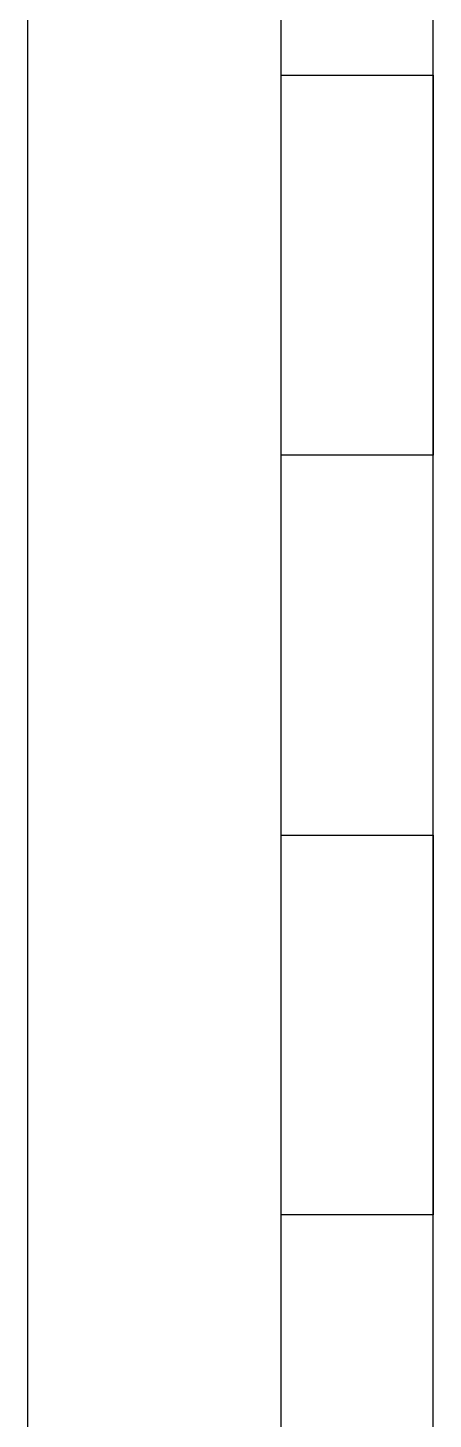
# Model space of a CAD drawing. Header units: millimetres. Extents: x -118 to 1034, y -150 to 646.
# Drawn here: x 435.5 to 451.5, y 274.8 to 329.7 of the extents above; entities that cross this region are included whole.
import ezdxf

# ---------------------------------------------------------------- set-up
doc = ezdxf.new("R2010")
doc.units = ezdxf.units.MM
doc.layers.add('Holes', color=1, linetype='Continuous', plot=False)
doc.layers.add('TabGuides', color=3, linetype='Continuous')

msp = doc.modelspace()

# ---------------------------------------------------------------- linework, layer by layer
msp.add_line((435.5074, 229.3463), (435.5074, 348.0963))
msp.add_line((435.5074, 229.3463), (435.5074, 348.0963))
msp.add_line((435.5074, 229.3463), (435.5074, 348.0963))
msp.add_line((435.5074, 229.3463), (435.5074, 348.0963))
msp.add_line((435.5074, 229.3463), (435.5074, 348.0963))
msp.add_line((435.5074, 229.3463), (435.5074, 348.0963))
msp.add_line((435.5074, 229.3463), (435.5074, 348.0963))
msp.add_line((435.5074, 229.3463), (435.5074, 348.0963))
msp.add_line((435.5074, 229.3463), (435.5074, 348.0963))
msp.add_line((435.5074, 229.3463), (435.5074, 348.0963))
msp.add_line((435.5074, 229.3463), (435.5074, 348.0963))
msp.add_line((435.5074, 229.3463), (435.5074, 348.0963))
msp.add_line((435.5074, 229.3463), (435.5074, 348.0963))
msp.add_line((435.5074, 229.3463), (435.5074, 348.0963))
msp.add_line((435.5074, 229.3463), (435.5074, 348.0963))
msp.add_line((435.5074, 229.3463), (435.5074, 348.0963))
msp.add_line((435.5074, 229.3463), (435.5074, 348.0963))
msp.add_line((435.5074, 229.3463), (435.5074, 348.0963))
msp.add_line((435.5074, 229.3463), (435.5074, 348.0963))
msp.add_line((435.5074, 229.3463), (435.5074, 348.0963))
msp.add_line((435.5074, 229.3463), (435.5074, 348.0963))
msp.add_line((435.5074, 229.3463), (435.5074, 348.0963))
msp.add_line((435.5074, 229.3463), (435.5074, 348.0963))
msp.add_line((435.5074, 229.3463), (435.5074, 348.0963))
msp.add_line((435.5074, 229.3463), (435.5074, 348.0963))
msp.add_line((435.5074, 229.3463), (435.5074, 348.0963))
msp.add_line((435.5074, 229.3463), (435.5074, 348.0963))
msp.add_line((435.5074, 229.3463), (435.5074, 348.0963))
msp.add_line((435.5074, 229.3463), (435.5074, 348.0963))
msp.add_line((435.5074, 229.3463), (435.5074, 348.0963))
at = {"layer": 'Holes'}
for p, q in [((445.5074, 312.8223), (445.5074, 327.8223)), ((445.5074, 327.8223), (451.5074, 327.8223)), ((445.5074, 312.8223), (445.5074, 327.8223)), ((445.5074, 327.8223), (451.5074, 327.8223)), ((445.5074, 312.8223), (445.5074, 327.8223)), ((445.5074, 327.8223), (451.5074, 327.8223)), ((445.5074, 312.8223), (445.5074, 327.8223)), ((445.5074, 327.8223), (451.5074, 327.8223)), ((445.5074, 312.8223), (445.5074, 327.8223)), ((445.5074, 327.8223), (451.5074, 327.8223)), ((445.5074, 312.8223), (445.5074, 327.8223)), ((445.5074, 327.8223), (451.5074, 327.8223)), ((445.5074, 312.8223), (445.5074, 327.8223)), ((445.5074, 327.8223), (451.5074, 327.8223)), ((445.5074, 312.8223), (445.5074, 327.8223)), ((445.5074, 327.8223), (451.5074, 327.8223)), ((445.5074, 312.8223), (445.5074, 327.8223)), ((445.5074, 327.8223), (451.5074, 327.8223)), ((445.5074, 312.8223), (445.5074, 327.8223)), ((445.5074, 327.8223), (451.5074, 327.8223)), ((445.5074, 312.8223), (445.5074, 327.8223)), ((445.5074, 327.8223), (451.5074, 327.8223)), ((445.5074, 312.8223), (445.5074, 327.8223)), ((445.5074, 327.8223), (451.5074, 327.8223)), ((445.5074, 312.8223), (445.5074, 327.8223)), ((445.5074, 327.8223), (451.5074, 327.8223)), ((445.5074, 312.8223), (445.5074, 327.8223)), ((445.5074, 327.8223), (451.5074, 327.8223)), ((445.5074, 312.8223), (445.5074, 327.8223)), ((445.5074, 327.8223), (451.5074, 327.8223)), ((445.5074, 312.8223), (445.5074, 327.8223)), ((445.5074, 327.8223), (451.5074, 327.8223)), ((445.5074, 312.8223), (445.5074, 327.8223)), ((445.5074, 327.8223), (451.5074, 327.8223)), ((445.5074, 312.8223), (445.5074, 327.8223)), ((445.5074, 327.8223), (451.5074, 327.8223)), ((445.5074, 312.8223), (445.5074, 327.8223)), ((445.5074, 327.8223), (451.5074, 327.8223)), ((445.5074, 312.8223), (445.5074, 327.8223)), ((445.5074, 327.8223), (451.5074, 327.8223)), ((445.5074, 312.8223), (445.5074, 327.8223)), ((445.5074, 327.8223), (451.5074, 327.8223)), ((445.5074, 312.8223), (445.5074, 327.8223)), ((445.5074, 327.8223), (451.5074, 327.8223)), ((445.5074, 312.8223), (445.5074, 327.8223)), ((445.5074, 327.8223), (451.5074, 327.8223)), ((445.5074, 312.8223), (445.5074, 327.8223)), ((445.5074, 327.8223), (451.5074, 327.8223)), ((445.5074, 312.8223), (445.5074, 327.8223)), ((445.5074, 327.8223), (451.5074, 327.8223)), ((445.5074, 312.8223), (445.5074, 327.8223)), ((445.5074, 327.8223), (451.5074, 327.8223)), ((445.5074, 312.8223), (445.5074, 327.8223)), ((445.5074, 327.8223), (451.5074, 327.8223)), ((445.5074, 312.8223), (445.5074, 327.8223)), ((445.5074, 327.8223), (451.5074, 327.8223)), ((445.5074, 312.8223), (445.5074, 327.8223)), ((445.5074, 327.8223), (451.5074, 327.8223)), ((445.5074, 312.8223), (445.5074, 327.8223)), ((445.5074, 327.8223), (451.5074, 327.8223)), ((451.5074, 327.8223), (451.5074, 312.8223)), ((451.5074, 327.8223), (451.5074, 312.8223)), ((451.5074, 327.8223), (451.5074, 312.8223)), ((451.5074, 327.8223), (451.5074, 312.8223)), ((451.5074, 327.8223), (451.5074, 312.8223)), ((451.5074, 327.8223), (451.5074, 312.8223)), ((451.5074, 327.8223), (451.5074, 312.8223)), ((451.5074, 327.8223), (451.5074, 312.8223)), ((451.5074, 327.8223), (451.5074, 312.8223)), ((451.5074, 327.8223), (451.5074, 312.8223)), ((451.5074, 327.8223), (451.5074, 312.8223)), ((451.5074, 327.8223), (451.5074, 312.8223)), ((451.5074, 327.8223), (451.5074, 312.8223)), ((451.5074, 327.8223), (451.5074, 312.8223)), ((451.5074, 327.8223), (451.5074, 312.8223)), ((451.5074, 327.8223), (451.5074, 312.8223)), ((451.5074, 327.8223), (451.5074, 312.8223)), ((451.5074, 327.8223), (451.5074, 312.8223)), ((451.5074, 327.8223), (451.5074, 312.8223)), ((451.5074, 327.8223), (451.5074, 312.8223)), ((451.5074, 327.8223), (451.5074, 312.8223)), ((451.5074, 327.8223), (451.5074, 312.8223)), ((451.5074, 327.8223), (451.5074, 312.8223)), ((451.5074, 327.8223), (451.5074, 312.8223)), ((451.5074, 327.8223), (451.5074, 312.8223)), ((451.5074, 327.8223), (451.5074, 312.8223)), ((451.5074, 327.8223), (451.5074, 312.8223)), ((451.5074, 327.8223), (451.5074, 312.8223)), ((451.5074, 327.8223), (451.5074, 312.8223)), ((451.5074, 327.8223), (451.5074, 312.8223)), ((451.5074, 312.8223), (445.5074, 312.8223)), ((451.5074, 312.8223), (445.5074, 312.8223)), ((451.5074, 312.8223), (445.5074, 312.8223)), ((451.5074, 312.8223), (445.5074, 312.8223)), ((451.5074, 312.8223), (445.5074, 312.8223)), ((451.5074, 312.8223), (445.5074, 312.8223)), ((451.5074, 312.8223), (445.5074, 312.8223)), ((451.5074, 312.8223), (445.5074, 312.8223)), ((451.5074, 312.8223), (445.5074, 312.8223)), ((451.5074, 312.8223), (445.5074, 312.8223)), ((451.5074, 312.8223), (445.5074, 312.8223)), ((451.5074, 312.8223), (445.5074, 312.8223)), ((451.5074, 312.8223), (445.5074, 312.8223)), ((451.5074, 312.8223), (445.5074, 312.8223)), ((451.5074, 312.8223), (445.5074, 312.8223)), ((451.5074, 312.8223), (445.5074, 312.8223)), ((451.5074, 312.8223), (445.5074, 312.8223)), ((451.5074, 312.8223), (445.5074, 312.8223)), ((451.5074, 312.8223), (445.5074, 312.8223)), ((451.5074, 312.8223), (445.5074, 312.8223)), ((451.5074, 312.8223), (445.5074, 312.8223)), ((451.5074, 312.8223), (445.5074, 312.8223)), ((451.5074, 312.8223), (445.5074, 312.8223)), ((451.5074, 312.8223), (445.5074, 312.8223)), ((451.5074, 312.8223), (445.5074, 312.8223)), ((451.5074, 312.8223), (445.5074, 312.8223)), ((451.5074, 312.8223), (445.5074, 312.8223)), ((451.5074, 312.8223), (445.5074, 312.8223)), ((451.5074, 312.8223), (445.5074, 312.8223)), ((451.5074, 312.8223), (445.5074, 312.8223)), ((445.5074, 282.8223), (445.5074, 297.8223)), ((445.5074, 297.8223), (451.5074, 297.8223)), ((445.5074, 282.8223), (445.5074, 297.8223)), ((445.5074, 297.8223), (451.5074, 297.8223)), ((445.5074, 282.8223), (445.5074, 297.8223)), ((445.5074, 297.8223), (451.5074, 297.8223)), ((445.5074, 282.8223), (445.5074, 297.8223)), ((445.5074, 297.8223), (451.5074, 297.8223)), ((445.5074, 282.8223), (445.5074, 297.8223)), ((445.5074, 297.8223), (451.5074, 297.8223)), ((445.5074, 282.8223), (445.5074, 297.8223)), ((445.5074, 297.8223), (451.5074, 297.8223)), ((445.5074, 282.8223), (445.5074, 297.8223)), ((445.5074, 297.8223), (451.5074, 297.8223)), ((445.5074, 282.8223), (445.5074, 297.8223)), ((445.5074, 297.8223), (451.5074, 297.8223)), ((445.5074, 282.8223), (445.5074, 297.8223)), ((445.5074, 297.8223), (451.5074, 297.8223)), ((445.5074, 282.8223), (445.5074, 297.8223)), ((445.5074, 297.8223), (451.5074, 297.8223)), ((445.5074, 282.8223), (445.5074, 297.8223)), ((445.5074, 297.8223), (451.5074, 297.8223)), ((445.5074, 282.8223), (445.5074, 297.8223)), ((445.5074, 297.8223), (451.5074, 297.8223)), ((445.5074, 282.8223), (445.5074, 297.8223)), ((445.5074, 297.8223), (451.5074, 297.8223)), ((445.5074, 282.8223), (445.5074, 297.8223)), ((445.5074, 297.8223), (451.5074, 297.8223)), ((445.5074, 282.8223), (445.5074, 297.8223)), ((445.5074, 297.8223), (451.5074, 297.8223)), ((445.5074, 282.8223), (445.5074, 297.8223)), ((445.5074, 297.8223), (451.5074, 297.8223)), ((445.5074, 282.8223), (445.5074, 297.8223)), ((445.5074, 297.8223), (451.5074, 297.8223)), ((445.5074, 282.8223), (445.5074, 297.8223)), ((445.5074, 297.8223), (451.5074, 297.8223)), ((445.5074, 282.8223), (445.5074, 297.8223)), ((445.5074, 297.8223), (451.5074, 297.8223)), ((445.5074, 282.8223), (445.5074, 297.8223)), ((445.5074, 297.8223), (451.5074, 297.8223)), ((445.5074, 282.8223), (445.5074, 297.8223)), ((445.5074, 297.8223), (451.5074, 297.8223)), ((445.5074, 282.8223), (445.5074, 297.8223)), ((445.5074, 297.8223), (451.5074, 297.8223)), ((445.5074, 282.8223), (445.5074, 297.8223)), ((445.5074, 297.8223), (451.5074, 297.8223)), ((445.5074, 282.8223), (445.5074, 297.8223)), ((445.5074, 297.8223), (451.5074, 297.8223)), ((445.5074, 282.8223), (445.5074, 297.8223)), ((445.5074, 297.8223), (451.5074, 297.8223)), ((445.5074, 282.8223), (445.5074, 297.8223)), ((445.5074, 297.8223), (451.5074, 297.8223)), ((445.5074, 282.8223), (445.5074, 297.8223)), ((445.5074, 297.8223), (451.5074, 297.8223)), ((445.5074, 282.8223), (445.5074, 297.8223)), ((445.5074, 297.8223), (451.5074, 297.8223)), ((445.5074, 282.8223), (445.5074, 297.8223)), ((445.5074, 297.8223), (451.5074, 297.8223)), ((445.5074, 282.8223), (445.5074, 297.8223)), ((445.5074, 297.8223), (451.5074, 297.8223)), ((451.5074, 297.8223), (451.5074, 282.8223)), ((451.5074, 297.8223), (451.5074, 282.8223)), ((451.5074, 297.8223), (451.5074, 282.8223)), ((451.5074, 297.8223), (451.5074, 282.8223)), ((451.5074, 297.8223), (451.5074, 282.8223)), ((451.5074, 297.8223), (451.5074, 282.8223)), ((451.5074, 297.8223), (451.5074, 282.8223)), ((451.5074, 297.8223), (451.5074, 282.8223)), ((451.5074, 297.8223), (451.5074, 282.8223)), ((451.5074, 297.8223), (451.5074, 282.8223)), ((451.5074, 297.8223), (451.5074, 282.8223)), ((451.5074, 297.8223), (451.5074, 282.8223)), ((451.5074, 297.8223), (451.5074, 282.8223)), ((451.5074, 297.8223), (451.5074, 282.8223)), ((451.5074, 297.8223), (451.5074, 282.8223)), ((451.5074, 297.8223), (451.5074, 282.8223)), ((451.5074, 297.8223), (451.5074, 282.8223)), ((451.5074, 297.8223), (451.5074, 282.8223)), ((451.5074, 297.8223), (451.5074, 282.8223)), ((451.5074, 297.8223), (451.5074, 282.8223)), ((451.5074, 297.8223), (451.5074, 282.8223)), ((451.5074, 297.8223), (451.5074, 282.8223)), ((451.5074, 297.8223), (451.5074, 282.8223)), ((451.5074, 297.8223), (451.5074, 282.8223)), ((451.5074, 297.8223), (451.5074, 282.8223)), ((451.5074, 297.8223), (451.5074, 282.8223)), ((451.5074, 297.8223), (451.5074, 282.8223)), ((451.5074, 297.8223), (451.5074, 282.8223)), ((451.5074, 297.8223), (451.5074, 282.8223)), ((451.5074, 297.8223), (451.5074, 282.8223)), ((451.5074, 282.8223), (445.5074, 282.8223)), ((451.5074, 282.8223), (445.5074, 282.8223)), ((451.5074, 282.8223), (445.5074, 282.8223)), ((451.5074, 282.8223), (445.5074, 282.8223)), ((451.5074, 282.8223), (445.5074, 282.8223)), ((451.5074, 282.8223), (445.5074, 282.8223)), ((451.5074, 282.8223), (445.5074, 282.8223)), ((451.5074, 282.8223), (445.5074, 282.8223)), ((451.5074, 282.8223), (445.5074, 282.8223)), ((451.5074, 282.8223), (445.5074, 282.8223)), ((451.5074, 282.8223), (445.5074, 282.8223)), ((451.5074, 282.8223), (445.5074, 282.8223)), ((451.5074, 282.8223), (445.5074, 282.8223)), ((451.5074, 282.8223), (445.5074, 282.8223)), ((451.5074, 282.8223), (445.5074, 282.8223)), ((451.5074, 282.8223), (445.5074, 282.8223)), ((451.5074, 282.8223), (445.5074, 282.8223)), ((451.5074, 282.8223), (445.5074, 282.8223)), ((451.5074, 282.8223), (445.5074, 282.8223)), ((451.5074, 282.8223), (445.5074, 282.8223)), ((451.5074, 282.8223), (445.5074, 282.8223)), ((451.5074, 282.8223), (445.5074, 282.8223)), ((451.5074, 282.8223), (445.5074, 282.8223)), ((451.5074, 282.8223), (445.5074, 282.8223)), ((451.5074, 282.8223), (445.5074, 282.8223)), ((451.5074, 282.8223), (445.5074, 282.8223)), ((451.5074, 282.8223), (445.5074, 282.8223)), ((451.5074, 282.8223), (445.5074, 282.8223)), ((451.5074, 282.8223), (445.5074, 282.8223)), ((451.5074, 282.8223), (445.5074, 282.8223))]:
    msp.add_line(p, q, dxfattribs=at)
at = {"layer": 'TabGuides'}
for p in [(435.5074, 166.7347), (445.5074, 122.3697), (451.5074, 122.3697)]:
    msp.add_xline(p, (0, 1), dxfattribs=at)

doc.saveas('drawing.dxf')
